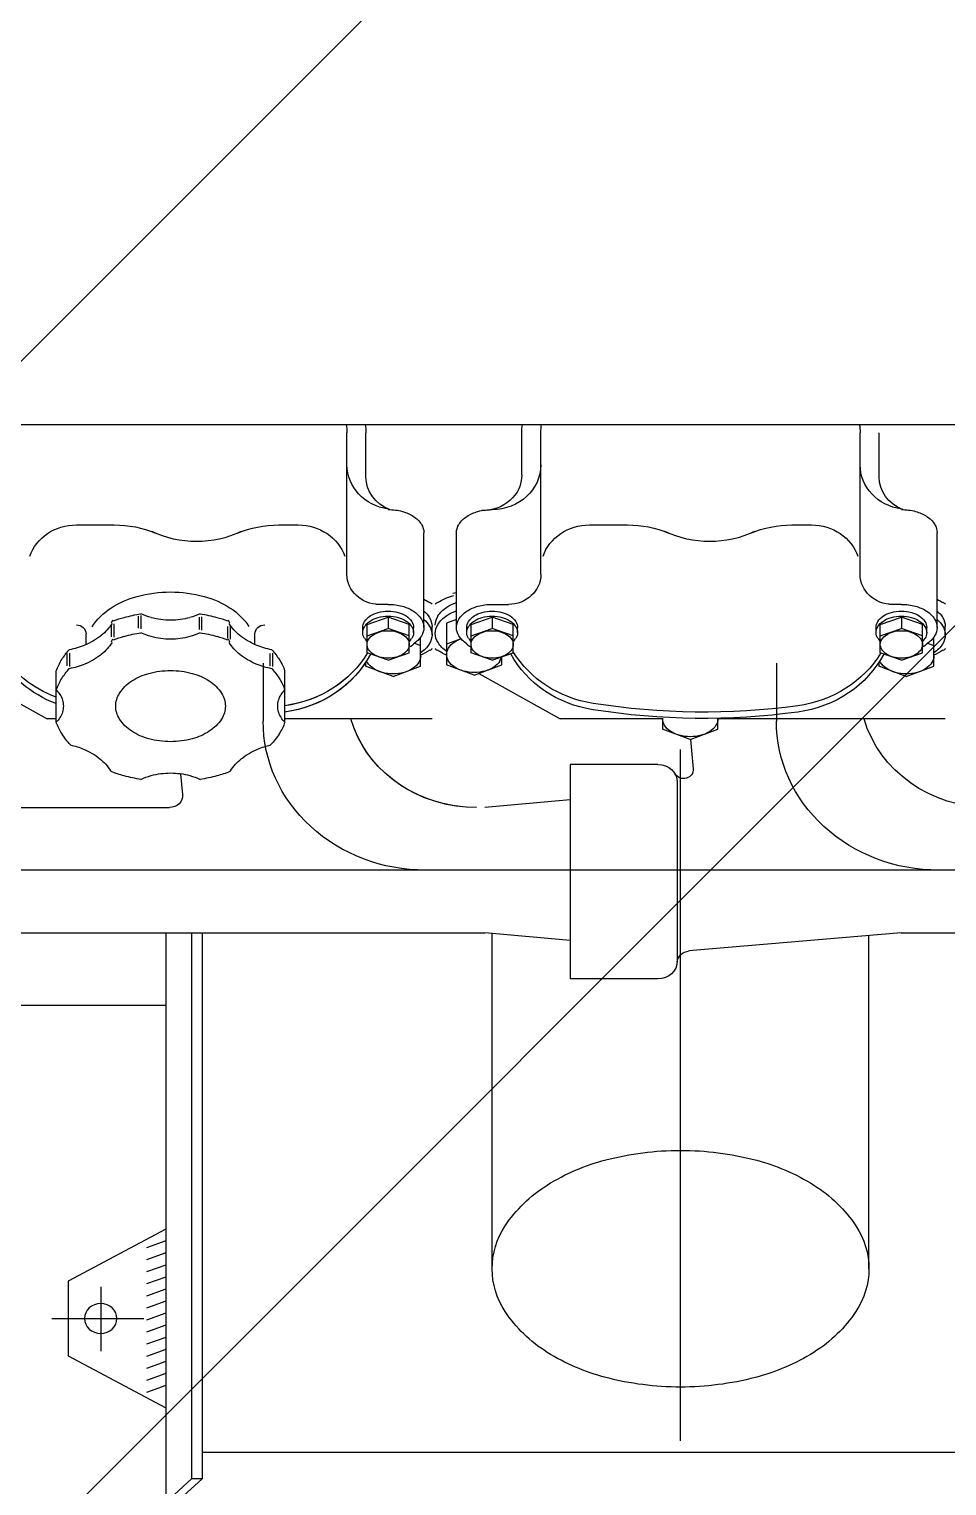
# Model space of a CAD drawing. Header units: millimetres. Extents: x -77 to 207, y -160 to 187.
# Drawn here: x -51.5757 to -51.3007, y 34.2953 to 34.7318 of the extents above; entities that cross this region are included whole.
import ezdxf
from ezdxf.xclip import XClip

# ---------------------------------------------------------------- set-up
doc = ezdxf.new("R2010")
doc.units = ezdxf.units.MM
doc.header["$LTSCALE"] = 0.1
doc.linetypes.add('X REF - ANELO INST bind$0$X REF - ANELO$0$CENTRO2', pattern=[28.575, 19.05, -3.175, 3.175, -3.175])
doc.layers.add('C01 Foil blanco', color=30, linetype='Continuous')
doc.layers.add('X REF - ANELO INST bind$0$X REF - ANELO$0$E-GENERAL', color=8, linetype='Continuous')

# ---------------------------------------------------------------- blocks, each defined once
blk = doc.blocks.new('X REF - ANELO INST bind$0$X REF - ANELO$0$AUDIT_I_120515110311-0')
at = {"color": 0}
for points in [[(1.7255, -0.38755, -0.067154), (1.72849, -0.38911, -0.106756), (1.73116, -0.39202, -0.133256), (1.732, -0.39511, -0.133256), (1.73116, -0.39819, -0.106756), (1.72849, -0.40111, -0.002483), (1.72838, -0.40118, -0.071352)], [(1.7255, -0.38755, -0.067154), (1.72849, -0.38911, -0.106756), (1.73116, -0.39202, -0.133256), (1.732, -0.39511, -0.133256), (1.73116, -0.39819, -0.106756), (1.72849, -0.40111, -0.002483), (1.72838, -0.40118, -0.071352)], [(1.59517, -0.40432, -0.033522), (1.59491, -0.40483, -0.106756), (1.59301, -0.4069, -0.082828), (1.59037, -0.40818, -0.071352), (1.587, -0.40866, -0.071352), (1.58363, -0.40818, -0.082828), (1.58099, -0.4069, -0.106756), (1.57909, -0.40483, -0.133256), (1.5785, -0.40265, -0.133256)], [(1.75317, -0.40432, -0.033522), (1.75291, -0.40483, -0.106756), (1.75101, -0.4069, -0.082828), (1.74837, -0.40818, -0.071352), (1.745, -0.40866, -0.071352), (1.74163, -0.40818, -0.082828), (1.73899, -0.4069, -0.106756), (1.73709, -0.40483, -0.133256), (1.7365, -0.40265, -0.133256)], [(1.75317, -0.40432, -0.033522), (1.75291, -0.40483, -0.106756), (1.75101, -0.4069, -0.082828), (1.74837, -0.40818, -0.071352), (1.745, -0.40866, -0.071352), (1.74163, -0.40818, -0.082828), (1.73899, -0.4069, -0.106756), (1.73709, -0.40483, -0.133256), (1.7365, -0.40265, -0.133256)], [(1.8465, -0.41859, -0.000156), (1.84649, -0.41859, -0.082828)], [(1.645, -0.42374, -0.010038), (1.645, -0.42357, -0.106756)], [(1.662, -0.42357, -0.010038), (1.662, -0.42374, -0.133256), (1.66141, -0.42593, -0.106756), (1.65951, -0.42799, -0.082828), (1.65687, -0.42927, -0.071352), (1.6535, -0.42975, -0.071352), (1.65013, -0.42927, -0.082828), (1.64749, -0.42799, -0.106756), (1.64559, -0.42593, -0.133256), (1.645, -0.42374, -0.133256)], [(1.662, -0.42357, -0.010038), (1.662, -0.42374, -0.133256), (1.66141, -0.42593, -0.106756), (1.65951, -0.42799, -0.082828), (1.65687, -0.42927, -0.071352), (1.6535, -0.42975, -0.071352), (1.65013, -0.42927, -0.082828), (1.64749, -0.42799, -0.106756), (1.64559, -0.42593, -0.133256), (1.645, -0.42374, -0.133256)], [(1.78268, -0.43253, -0.050299), (1.7867, -0.43391, -0.071352), (1.79174, -0.43716, -0.082828), (1.79504, -0.44116, -0.007482), (1.79521, -0.44146, -0.133256)], [(1.84432, -0.43253, 0.050299), (1.8403, -0.43391, 0.071352), (1.83526, -0.43716, 0.082828), (1.83196, -0.44116, 0.007482), (1.83179, -0.44146, 0.133256)]]:
    blk.add_lwpolyline(points, format="xyb", dxfattribs=at)
blk = doc.blocks.new('X REF - ANELO INST bind$0$X REF - ANELO$0$grupo electrogeno')
at = {"layer": 'X REF - ANELO INST bind$0$X REF - ANELO$0$E-GENERAL'}
for p, q in [((-163.64309, 150.71575), (-163.64309, 150.88651)), ((-163.64309, 150.8865), (-163.63531, 150.87936)), ((-163.63998, 150.88651), (-163.63219, 150.87937)), ((-163.63531, 150.71575), (-163.63531, 150.87937)), ((-163.63219, 150.87937), (-163.63531, 150.87937)), ((-163.63219, 150.71575), (-163.63219, 150.87937)), ((-163.16987, 150.87151), (-163.63219, 150.87151)), ((-163.63219, 150.71575), (-163.63219, 150.87151)), ((-163.48883, 150.86795), (-163.48883, 150.66081)), ((-163.67229, 150.8425), (-163.64309, 150.85812)), ((-163.64309, 150.85146), (-163.64883, 150.85352)), ((-163.64309, 150.84784), (-163.64883, 150.84991)), ((-163.64309, 150.84423), (-163.64883, 150.84629)), ((-163.67229, 150.82017), (-163.67229, 150.8425)), ((-163.66256, 150.82182), (-163.66256, 150.84114)), ((-163.64309, 150.84061), (-163.64883, 150.84268)), ((-163.64309, 150.837), (-163.64883, 150.83906)), ((-163.64309, 150.83338), (-163.64883, 150.83545)), ((-163.64309, 150.82977), (-163.64883, 150.83184)), ((-163.64309, 150.82616), (-163.64883, 150.82822)), ((-163.64309, 150.82254), (-163.64883, 150.82461)), ((-163.64309, 150.80455), (-163.67229, 150.82017)), ((-163.64309, 150.81893), (-163.64883, 150.82099)), ((-163.64309, 150.81531), (-163.64883, 150.81738)), ((-163.54528, 150.81642), (-163.54528, 150.71595)), ((-163.43237, 150.81642), (-163.43237, 150.71658)), ((-163.64309, 150.8117), (-163.64883, 150.81376)), ((-163.64309, 150.80809), (-163.64883, 150.81015)), ((-163.64309, 150.73759), (-163.86306, 150.73759)), ((-163.49564, 150.72959), (-163.52192, 150.72959)), ((-163.52192, 150.6653), (-163.52192, 150.72959)), ((-163.4898, 150.67066), (-163.4898, 150.72423)), ((-163.52192, 150.71809), (-163.54747, 150.71575)), ((-163.42274, 150.71575), (-163.48629, 150.72121)), ((-163.72545, 150.71575), (-163.54747, 150.71575)), ((-163.42274, 150.71575), (-163.18613, 150.71575)), ((-163.42274, 150.71575), (-163.18613, 150.71575)), ((-163.42274, 150.71575), (-163.39368, 150.71575)), ((-163.16082, 150.697), (-163.71414, 150.697)), ((-163.13455, 150.697), (-163.71414, 150.697)), ((-163.70375, 150.67825), (-163.64192, 150.67825)), ((-163.63864, 150.66809), (-163.63805, 150.67437)), ((-163.52192, 150.6759), (-163.54747, 150.67825)), ((-163.48584, 150.65782), (-163.485, 150.66664)), ((-163.49564, 150.6653), (-163.52192, 150.6653)), ((-163.48591, 150.65784), (-163.49418, 150.65474)), ((-163.48591, 150.65784), (-163.49418, 150.65474)), ((-163.48591, 150.65784), (-163.47763, 150.65474)), ((-163.67586, 150.6527), (-163.67586, 150.63729)), ((-163.6074, 150.6527), (-163.6074, 150.63729)), ((-163.49418, 150.65149), (-163.49418, 150.65474)), ((-163.49418, 150.65149), (-163.49418, 150.65474)), ((-163.47763, 150.65474), (-163.47763, 150.65149)), ((-163.70299, 150.63805), (-163.67862, 150.65164)), ((-163.67586, 150.65164), (-163.67862, 150.65164)), ((-163.67586, 150.65164), (-163.67862, 150.65164)), ((-163.61389, 150.63502), (-163.61389, 150.65236)), ((-163.61389, 150.63502), (-163.61389, 150.65236)), ((-163.61389, 150.63502), (-163.61389, 150.65236)), ((-163.56328, 150.65164), (-163.6074, 150.65164)), ((-163.56328, 150.65164), (-163.6074, 150.65164)), ((-163.54921, 150.63805), (-163.52484, 150.65164)), ((-163.54921, 150.63805), (-163.52484, 150.65164)), ((-163.49418, 150.65164), (-163.52484, 150.65164)), ((-163.49418, 150.65164), (-163.52484, 150.65164)), ((-163.4095, 150.65164), (-163.47763, 150.65164)), ((-163.46011, 150.63502), (-163.46011, 150.65236)), ((-163.61389, 150.63502), (-163.61389, 150.64789)), ((-163.67257, 150.63575), (-163.67257, 150.63212)), ((-163.67178, 150.63594), (-163.67178, 150.63194)), ((-163.61182, 150.63575), (-163.61182, 150.63212)), ((-163.61103, 150.63594), (-163.61103, 150.63194)), ((-163.57496, 150.63901), (-163.58324, 150.63591)), ((-163.57496, 150.63901), (-163.58324, 150.63591)), ((-163.58324, 150.6348), (-163.58324, 150.63591)), ((-163.58324, 150.6348), (-163.58324, 150.63591)), ((-163.57496, 150.63901), (-163.56669, 150.63591)), ((-163.57496, 150.63901), (-163.56669, 150.63591)), ((-163.56669, 150.63591), (-163.56669, 150.62716)), ((-163.56669, 150.63591), (-163.56669, 150.62716)), ((-163.55063, 150.63858), (-163.5589, 150.63548)), ((-163.55063, 150.63858), (-163.5589, 150.63548)), ((-163.5589, 150.62297), (-163.5589, 150.63548)), ((-163.5589, 150.62297), (-163.5589, 150.63548)), ((-163.55063, 150.63858), (-163.54236, 150.63548)), ((-163.55063, 150.63858), (-163.54236, 150.63548)), ((-163.54236, 150.63548), (-163.54236, 150.63307)), ((-163.54236, 150.63548), (-163.54236, 150.63307)), ((-163.42118, 150.63901), (-163.42945, 150.63591)), ((-163.42945, 150.6348), (-163.42945, 150.63591)), ((-163.42118, 150.63901), (-163.41291, 150.63591)), ((-163.41291, 150.63591), (-163.41291, 150.62716)), ((-163.57642, 150.63409), (-163.58275, 150.63188)), ((-163.57642, 150.63409), (-163.58275, 150.63188)), ((-163.58275, 150.63188), (-163.58275, 150.62335)), ((-163.58275, 150.63188), (-163.58275, 150.62335)), ((-163.57642, 150.63409), (-163.5701, 150.63188)), ((-163.57642, 150.63409), (-163.5701, 150.63188)), ((-163.5701, 150.63188), (-163.5701, 150.62335)), ((-163.5701, 150.63188), (-163.5701, 150.62335)), ((-163.54528, 150.63409), (-163.5516, 150.63188)), ((-163.54528, 150.63409), (-163.5516, 150.63188)), ((-163.5516, 150.63188), (-163.5516, 150.62335)), ((-163.5516, 150.63188), (-163.5516, 150.62335)), ((-163.54528, 150.63409), (-163.53895, 150.63188)), ((-163.54528, 150.63409), (-163.53895, 150.63188)), ((-163.53895, 150.63188), (-163.53895, 150.62335)), ((-163.53895, 150.63188), (-163.53895, 150.62335)), ((-163.42264, 150.63409), (-163.42897, 150.63188)), ((-163.42897, 150.63188), (-163.42897, 150.62335)), ((-163.42264, 150.63409), (-163.41631, 150.63188)), ((-163.41631, 150.63188), (-163.41631, 150.62335)), ((-163.66694, 150.6294), (-163.66694, 150.62618)), ((-163.65931, 150.62704), (-163.65931, 150.62341)), ((-163.65852, 150.62722), (-163.65852, 150.62323)), ((-163.62449, 150.62758), (-163.62449, 150.62395)), ((-163.6237, 150.62777), (-163.6237, 150.62378)), ((-163.61633, 150.6294), (-163.61633, 150.62618)), ((-163.58275, 150.62683), (-163.57642, 150.62462)), ((-163.58275, 150.62683), (-163.57642, 150.62462)), ((-163.5701, 150.62683), (-163.57642, 150.62462)), ((-163.5701, 150.62683), (-163.57642, 150.62462)), ((-163.56856, 150.62901), (-163.56669, 150.62971)), ((-163.56856, 150.62901), (-163.56669, 150.62971)), ((-163.56328, 150.6265), (-163.56328, 150.62397)), ((-163.56328, 150.6265), (-163.56328, 150.62397)), ((-163.5546, 150.62768), (-163.5589, 150.62929)), ((-163.5546, 150.62768), (-163.5589, 150.62929)), ((-163.5516, 150.62683), (-163.54528, 150.62462)), ((-163.5516, 150.62683), (-163.54528, 150.62462)), ((-163.53895, 150.62683), (-163.54528, 150.62462)), ((-163.53895, 150.62683), (-163.54528, 150.62462)), ((-163.42897, 150.62683), (-163.42264, 150.62462)), ((-163.41631, 150.62683), (-163.42264, 150.62462)), ((-163.41477, 150.62901), (-163.41291, 150.62971)), ((-163.4095, 150.6265), (-163.4095, 150.62397)), ((-163.6512, 150.6245), (-163.6512, 150.62087)), ((-163.65041, 150.62468), (-163.65041, 150.62069)), ((-163.633, 150.62486), (-163.633, 150.62123)), ((-163.63221, 150.62505), (-163.63221, 150.62105)), ((-163.58401, 150.62582), (-163.58401, 150.6243)), ((-163.58401, 150.62582), (-163.58401, 150.6243)), ((-163.58324, 150.6234), (-163.58324, 150.62368)), ((-163.58324, 150.6234), (-163.58324, 150.62368)), ((-163.58275, 150.62335), (-163.57642, 150.62115)), ((-163.58275, 150.62335), (-163.57642, 150.62115)), ((-163.57642, 150.62115), (-163.57642, 150.62462)), ((-163.57642, 150.62115), (-163.57642, 150.62462)), ((-163.5701, 150.62335), (-163.57642, 150.62115)), ((-163.5701, 150.62335), (-163.57642, 150.62115)), ((-163.56883, 150.62582), (-163.56883, 150.6243)), ((-163.56883, 150.62582), (-163.56883, 150.6243)), ((-163.56572, 150.6243), (-163.56572, 150.5959)), ((-163.56572, 150.6243), (-163.56572, 150.5959)), ((-163.55598, 150.62188), (-163.5589, 150.62297)), ((-163.55598, 150.62188), (-163.5589, 150.62297)), ((-163.55598, 150.6243), (-163.55598, 150.5959)), ((-163.55598, 150.6243), (-163.55598, 150.5959)), ((-163.55287, 150.62582), (-163.55287, 150.6243)), ((-163.55287, 150.62582), (-163.55287, 150.6243)), ((-163.5516, 150.62335), (-163.54528, 150.62115)), ((-163.5516, 150.62335), (-163.54528, 150.62115)), ((-163.54528, 150.62115), (-163.54528, 150.62462)), ((-163.54528, 150.62115), (-163.54528, 150.62462)), ((-163.53895, 150.62335), (-163.54528, 150.62115)), ((-163.53895, 150.62335), (-163.54528, 150.62115)), ((-163.53895, 150.62607), (-163.53895, 150.62355)), ((-163.53895, 150.62607), (-163.53895, 150.62355)), ((-163.53768, 150.62582), (-163.53768, 150.6243)), ((-163.53768, 150.62582), (-163.53768, 150.6243)), ((-163.43023, 150.62582), (-163.43023, 150.6243)), ((-163.42945, 150.6234), (-163.42945, 150.62368)), ((-163.42897, 150.62335), (-163.42264, 150.62115)), ((-163.42264, 150.62115), (-163.42264, 150.62462)), ((-163.41631, 150.62335), (-163.42264, 150.62115)), ((-163.41505, 150.62582), (-163.41505, 150.6243)), ((-163.41193, 150.6243), (-163.41193, 150.5959)), ((-163.57642, 150.61736), (-163.58015, 150.61736)), ((-163.57642, 150.61736), (-163.58015, 150.61736)), ((-163.57642, 150.61736), (-163.57905, 150.61736)), ((-163.57642, 150.61736), (-163.57905, 150.61736)), ((-163.57642, 150.61736), (-163.57753, 150.61736)), ((-163.57642, 150.61736), (-163.57753, 150.61736)), ((-163.54528, 150.61736), (-163.54412, 150.61736)), ((-163.54528, 150.61736), (-163.54041, 150.61736)), ((-163.54528, 150.61736), (-163.54041, 150.61736)), ((-163.54528, 150.61736), (-163.54412, 150.61736)), ((-163.42264, 150.61736), (-163.42637, 150.61736)), ((-163.42264, 150.61736), (-163.42527, 150.61736)), ((-163.42264, 150.61736), (-163.42375, 150.61736)), ((-163.58878, 150.60843), (-163.58878, 150.56593)), ((-163.58878, 150.60843), (-163.58878, 150.56593)), ((-163.53068, 150.60843), (-163.53068, 150.56591)), ((-163.53068, 150.60843), (-163.53068, 150.56591)), ((-163.435, 150.60843), (-163.435, 150.56593)), ((-163.66985, 150.59353), (-163.65848, 150.59354)), ((-163.60923, 150.59355), (-163.60338, 150.59355)), ((-163.60923, 150.59355), (-163.60338, 150.59355)), ((-163.51607, 150.59353), (-163.5047, 150.59354)), ((-163.51607, 150.59353), (-163.5047, 150.59354)), ((-163.45545, 150.59355), (-163.4496, 150.59355)), ((-163.58307, 150.57912), (-163.58307, 150.56593)), ((-163.58307, 150.57912), (-163.58307, 150.56593)), ((-163.53639, 150.57855), (-163.53639, 150.56591)), ((-163.53639, 150.57855), (-163.53639, 150.56591)), ((-163.42929, 150.57912), (-163.42929, 150.56593)), ((-163.74237, 150.56348), (-163.29952, 150.56348))]:
    blk.add_line(p, q, dxfattribs=at)
at = {"layer": 'X REF - ANELO INST bind$0$X REF - ANELO$0$E-GENERAL', "linetype": 'X REF - ANELO INST bind$0$X REF - ANELO$0$CENTRO2'}
blk.add_line((-163.67718, 150.83134), (-163.6496, 150.83134), dxfattribs=at)
at = {"layer": 'X REF - ANELO INST bind$0$X REF - ANELO$0$E-GENERAL'}
for centre, major_axis, ratio, start_param, end_param in [((-163.4949, 150.79614), (-0.05991, 0), 0.91735, -1.294453, -0.970433), ((-163.48883, 150.7765), (-0.08217, 0), 0.91735, 4.712389, 4.988733), ((-163.48883, 150.7765), (0.08217, 0), 0.91735, 1.294453, 1.570796), ((-163.48275, 150.79614), (-0.05991, 0), 0.91735, 4.112026, 4.436045), ((-163.50417, 150.80857), (-0.04349, 0), 0.91735, -0.970433, -0.544075), ((-163.47348, 150.80857), (0.04349, 0), 0.91735, 0.544075, 0.970433), ((-163.66256, 150.83134), (0.00487, 0), 0.91735, 3.141593, 9.424778), ((-163.51831, 150.81642), (0.02696, 0), 0.91735, 2.597517, 3.141593), ((-163.45934, 150.81642), (0.02696, 0), 0.91735, 0, 0.544075), ((-163.51831, 150.81642), (-0.02696, 0), 0.91735, 0, 0.544075), ((-163.45934, 150.81642), (-0.02696, 0), 0.91735, 2.597517, 3.141593), ((-163.50417, 150.82426), (0.04349, 0), 0.91735, 3.685668, 4.112026), ((-163.47348, 150.82426), (-0.04349, 0), 0.91735, 2.17116, 2.597517), ((-163.4949, 150.83669), (-0.05991, 0), 0.91735, 0.970433, 1.294453), ((-163.48275, 150.83669), (-0.05991, 0), 0.91735, 1.84714, 2.17116), ((-163.48883, 150.85634), (0.08217, 0), 0.91735, 4.436045, 4.712389), ((-163.48883, 150.85634), (-0.08217, 0), 0.91735, 1.570796, 1.84714), ((-163.49564, 150.72423), (-0.00584, 0), 0.91735, 3.141593, 4.712389), ((-163.48592, 150.72477), (-0.00389, 0), 0.91735, 0.060404, 1.47732), ((-163.56523, 150.65236), (0.04866, 0), 0.91735, 1.570796, 3.141593), ((-163.56523, 150.65236), (0.04866, 0), 0.91735, 1.570796, 3.141593), ((-163.56523, 150.65236), (0.04866, 0), 0.91735, 1.570796, 3.141593), ((-163.41145, 150.65236), (0.04866, 0), 0.91735, 1.570796, 3.141593), ((-163.64192, 150.67468), (0.00389, 0), 0.91735, -0.087266, 1.570796), ((-163.54997, 150.64253), (0.03893, 0), 0.91735, 1.675555, 2.883702), ((-163.54997, 150.64253), (-0.03893, 0), 0.91735, -1.570796, -0.349066), ((-163.39618, 150.64253), (-0.03893, 0), 0.91735, -1.570796, -0.257891), ((-163.49564, 150.67066), (0.00584, 0), 0.91735, 4.712389, 6.283185), ((-163.64518, 150.63636), (-0.03678, 0), 0.91735, -1.285872, -1.172709), ((-163.64163, 150.62526), (-0.04938, 0), 0.91735, -1.390106, -1.285872), ((-163.64311, 150.68214), (0.01532, 0), 0.91735, 4.208546, 4.427465), ((-163.64163, 150.68676), (-0.02058, 0), 0.91735, 1.285872, 1.570796), ((-163.64163, 150.68676), (0.02058, 0), 0.91735, -1.570796, -1.285872), ((-163.64016, 150.68214), (-0.01532, 0), 0.91735, 1.85572, 2.074639), ((-163.64163, 150.62526), (0.04938, 0), 0.91735, 1.285872, 1.390106), ((-163.63809, 150.63636), (0.03678, 0), 0.91735, 1.172709, 1.285872), ((-163.48791, 150.66688), (-0.00292, 0), 0.91735, 3.054326, 5.792948), ((-163.65059, 150.64339), (0.02739, 0), 0.91735, 2.44626, 2.61169), ((-163.64329, 150.64246), (-0.01724, 0), 0.91735, -1.285872, -0.955317), ((-163.64163, 150.63726), (0.02315, 0), 0.91735, 1.570796, 1.85572), ((-163.64163, 150.63726), (-0.02315, 0), 0.91735, 4.427465, 4.712389), ((-163.63997, 150.64246), (0.01724, 0), 0.91735, 0.955317, 1.285872), ((-163.63267, 150.64339), (0.02739, 0), 0.91735, 0.529903, 0.695332), ((-163.65887, 150.64784), (0.0178, 0), 0.91735, 2.61169, 2.839078), ((-163.68462, 150.64598), (0.01141, 0), 0.91735, 0.529903, 0.696645), ((-163.64583, 150.64575), (0.01284, 0), 0.91735, 2.186276, 2.61169), ((-163.63743, 150.64575), (-0.01284, 0), 0.91735, 3.671495, 4.096909), ((-163.6244, 150.64784), (0.0178, 0), 0.91735, 0.302515, 0.529903), ((-163.59865, 150.64598), (-0.01141, 0), 0.91735, -0.696645, -0.529903), ((-163.48201, 150.47295), (-0.19466, 0), 0.91735, 4.566417, 4.882911), ((-163.48201, 150.47295), (-0.19466, 0), 0.91735, 4.566417, 4.882911), ((-163.68117, 150.64784), (0.00742, 0), 0.91735, 0, 0.529903), ((-163.64971, 150.64784), (0.00835, 0), 0.91735, 2.61169, 3.141593), ((-163.63355, 150.64784), (-0.00835, 0), 0.91735, 3.141593, 3.671495), ((-163.6021, 150.64784), (0.00742, 0), 0.91735, 2.61169, 3.141593), ((-163.61243, 150.61871), (0.03407, 0), 0.91735, 0.447716, 1.424824), ((-163.61243, 150.61871), (-0.03407, 0), 0.91735, 3.589308, 4.56415), ((-163.50926, 150.61814), (-0.03407, 0), 0.91735, -1.400274, -0.464833), ((-163.50926, 150.61814), (-0.03407, 0), 0.91735, -1.400274, -0.464833), ((-163.48201, 150.47106), (0.19466, 0), 0.91735, 1.424824, 1.741318), ((-163.48201, 150.47106), (0.19466, 0), 0.91735, 1.424824, 1.741318), ((-163.45865, 150.61871), (0.03407, 0), 0.91735, 0.447716, 1.424824), ((-163.66305, 150.61814), (0.03407, 0), 0.91735, 1.956561, 2.676759), ((-163.66305, 150.61624), (-0.03407, 0), 0.91735, -1.185032, -0.512689), ((-163.68462, 150.64969), (-0.01141, 0), 0.91735, 2.444948, 2.61169), ((-163.68117, 150.64784), (-0.00742, 0), 0.91735, 2.61169, 3.141593), ((-163.64971, 150.64784), (0.00835, 0), 0.91735, 3.141593, 3.671495), ((-163.64583, 150.64992), (-0.01284, 0), 0.91735, 0.529903, 0.955317), ((-163.63743, 150.64992), (0.01284, 0), 0.91735, -0.955317, -0.529903), ((-163.63355, 150.64784), (0.00835, 0), 0.91735, -0.529903, 0), ((-163.6021, 150.64784), (-0.00742, 0), 0.91735, 0, 0.529903), ((-163.59865, 150.64969), (0.01141, 0), 0.91735, 3.671495, 3.838237), ((-163.61243, 150.61681), (0.03407, 0), 0.91735, 0.504725, 1.424824), ((-163.61243, 150.61681), (0.03407, 0), 0.91735, 0.504725, 1.422558), ((-163.50926, 150.61624), (0.03407, 0), 0.91735, 1.741318, 2.628904), ((-163.50926, 150.61624), (0.03407, 0), 0.91735, 1.741318, 2.628904), ((-163.45865, 150.61681), (0.03407, 0), 0.91735, 0.504725, 1.424824), ((-163.65887, 150.64784), (0.0178, 0), 0.91735, 3.444108, 3.671495), ((-163.65059, 150.65228), (0.02739, 0), 0.91735, 3.671495, 3.814597), ((-163.64329, 150.65322), (0.01724, 0), 0.91735, 4.096909, 4.427465), ((-163.63997, 150.65322), (-0.01724, 0), 0.91735, 1.85572, 2.186276), ((-163.63267, 150.65228), (-0.02739, 0), 0.91735, 2.468588, 2.61169), ((-163.6244, 150.64784), (-0.0178, 0), 0.91735, 2.61169, 2.839078), ((-163.65887, 150.64216), (-0.0178, 0), 0.91735, 0.302515, 0.529903), ((-163.67587, 150.61808), (-0.02058, 0), 0.91735, 4.282058, 4.523719), ((-163.67587, 150.61808), (-0.02058, 0), 0.91735, 3.997134, 4.282058), ((-163.64163, 150.65842), (-0.02315, 0), 0.91735, 1.285872, 1.570796), ((-163.64163, 150.65842), (0.02315, 0), 0.91735, 4.712389, 4.997313), ((-163.60739, 150.61808), (0.02058, 0), 0.91735, 2.001127, 2.286051), ((-163.60739, 150.61808), (-0.02058, 0), 0.91735, -1.382127, -1.140466), ((-163.6244, 150.64216), (0.0178, 0), 0.91735, -0.529903, -0.302515), ((-163.55275, 150.63134), (-0.00647, 0), 0.91735, -0.955317, -0.529903), ((-163.55275, 150.63134), (-0.00647, 0), 0.91735, -0.955317, -0.529903), ((-163.55147, 150.62968), (-0.00868, 0), 0.91735, -1.285872, -0.955317), ((-163.55147, 150.62968), (-0.00868, 0), 0.91735, -1.285872, -0.955317), ((-163.55063, 150.62706), (-0.01166, 0), 0.91735, 4.712389, 4.997313), ((-163.55063, 150.62706), (-0.01166, 0), 0.91735, 4.712389, 4.997313), ((-163.55063, 150.62706), (0.01166, 0), 0.91735, 1.285872, 1.570796), ((-163.55063, 150.62706), (0.01166, 0), 0.91735, 1.285872, 1.570796), ((-163.54979, 150.62968), (0.00868, 0), 0.91735, 0.955317, 1.285872), ((-163.54979, 150.62968), (0.00868, 0), 0.91735, 0.955317, 1.285872), ((-163.54851, 150.63134), (0.00647, 0), 0.91735, 0.529903, 0.955317), ((-163.54851, 150.63134), (0.00647, 0), 0.91735, 0.529903, 0.955317), ((-163.65059, 150.6466), (-0.02739, 0), 0.91735, 0.529903, 0.673004), ((-163.67587, 150.6124), (-0.02058, 0), 0.91735, 4.282058, 4.523719), ((-163.67243, 150.62172), (-0.01532, 0), 0.91735, 3.666579, 3.997134), ((-163.61084, 150.62172), (-0.01532, 0), 0.91735, -0.855542, -0.524986), ((-163.60739, 150.6124), (-0.02058, 0), 0.91735, -1.382127, -1.140466), ((-163.63267, 150.6466), (0.02739, 0), 0.91735, -0.673004, -0.529903), ((-163.57953, 150.62935), (0.00321, 0), 0.91735, 2.61169, 3.141593), ((-163.57953, 150.62935), (0.00321, 0), 0.91735, 2.61169, 3.141593), ((-163.57804, 150.62855), (-0.00495, 0), 0.91735, -0.955317, -0.529903), ((-163.57804, 150.62855), (-0.00495, 0), 0.91735, -0.955317, -0.529903), ((-163.57706, 150.62728), (0.00664, 0), 0.91735, 1.85572, 2.186276), ((-163.57706, 150.62728), (0.00664, 0), 0.91735, 1.85572, 2.186276), ((-163.57642, 150.62528), (0.00892, 0), 0.91735, 1.570796, 1.85572), ((-163.57642, 150.62528), (0.00892, 0), 0.91735, 1.570796, 1.85572), ((-163.57642, 150.62528), (-0.00892, 0), 0.91735, 4.427465, 4.712389), ((-163.57642, 150.62528), (-0.00892, 0), 0.91735, 4.427465, 4.712389), ((-163.57578, 150.62728), (-0.00664, 0), 0.91735, 4.096909, 4.427465), ((-163.57578, 150.62728), (-0.00664, 0), 0.91735, 4.096909, 4.427465), ((-163.5748, 150.62855), (0.00495, 0), 0.91735, 0.529903, 0.955317), ((-163.5748, 150.62855), (0.00495, 0), 0.91735, 0.529903, 0.955317), ((-163.57331, 150.62935), (-0.00321, 0), 0.91735, 3.141593, 3.671495), ((-163.57331, 150.62935), (-0.00321, 0), 0.91735, 3.141593, 3.671495), ((-163.57339, 150.61887), (0.01634, 0), 0.91735, 0.955317, 1.149191), ((-163.57339, 150.61887), (0.01634, 0), 0.91735, 0.955317, 1.149191), ((-163.57198, 150.62501), (0.00913, 0), 0.91735, 0.529903, 0.953394), ((-163.57198, 150.62501), (0.00913, 0), 0.91735, 0.529903, 0.953394), ((-163.57098, 150.62199), (-0.00823, 0.00823), 1, -1.512379, -1.442088), ((-163.57098, 150.62199), (-0.00823, 0.00823), 1, -1.512379, -1.442088), ((-163.55461, 150.62199), (0.00823, 0.00823), 1, 1.442088, 1.512379), ((-163.55461, 150.62199), (0.00823, 0.00823), 1, 1.442088, 1.512379), ((-163.5522, 150.61887), (-0.01634, 0), 0.91735, -1.148812, -0.955317), ((-163.5522, 150.61887), (-0.01634, 0), 0.91735, -1.148812, -0.955317), ((-163.5547, 150.63239), (0.0042, 0), 0.91735, 2.61169, 3.141593), ((-163.5547, 150.63239), (0.0042, 0), 0.91735, 2.61169, 3.141593), ((-163.5547, 150.63239), (-0.0042, 0), 0.91735, 0, 0.529903), ((-163.5547, 150.63239), (-0.0042, 0), 0.91735, 0, 0.529903), ((-163.54839, 150.62935), (0.00321, 0), 0.91735, 2.61169, 3.141593), ((-163.54839, 150.62935), (0.00321, 0), 0.91735, 2.61169, 3.141593), ((-163.54689, 150.62855), (-0.00495, 0), 0.91735, -0.955317, -0.529903), ((-163.54689, 150.62855), (-0.00495, 0), 0.91735, -0.955317, -0.529903), ((-163.54592, 150.62728), (0.00664, 0), 0.91735, 1.85572, 2.186276), ((-163.54592, 150.62728), (0.00664, 0), 0.91735, 1.85572, 2.186276), ((-163.54528, 150.62528), (-0.00892, 0), 0.91735, -1.570796, -1.285872), ((-163.54528, 150.62528), (-0.00892, 0), 0.91735, -1.570796, -1.285872), ((-163.54528, 150.62528), (-0.00892, 0), 0.91735, 4.427465, 4.712389), ((-163.54528, 150.62528), (-0.00892, 0), 0.91735, 4.427465, 4.712389), ((-163.54656, 150.63239), (0.00284, 0.00284), 1, 5.66703, 5.990883), ((-163.54656, 150.63239), (0.00284, 0.00284), 1, 5.66703, 5.990883), ((-163.54464, 150.62728), (-0.00664, 0), 0.91735, 4.096909, 4.427465), ((-163.54464, 150.62728), (-0.00664, 0), 0.91735, 4.096909, 4.427465), ((-163.54366, 150.62855), (0.00495, 0), 0.91735, 0.529903, 0.955317), ((-163.54366, 150.62855), (0.00495, 0), 0.91735, 0.529903, 0.955317), ((-163.54216, 150.62935), (-0.00321, 0), 0.91735, 3.141593, 3.671495), ((-163.54216, 150.62935), (-0.00321, 0), 0.91735, 3.141593, 3.671495), ((-163.42575, 150.62935), (0.00321, 0), 0.91735, 2.61169, 3.141593), ((-163.42426, 150.62855), (0.00495, 0), 0.91735, 2.186276, 2.61169), ((-163.42328, 150.62728), (0.00664, 0), 0.91735, 1.85572, 2.186276), ((-163.42264, 150.62528), (-0.00892, 0), 0.91735, -1.570796, -1.285872), ((-163.42264, 150.62528), (0.00892, 0), 0.91735, 1.285872, 1.570796), ((-163.422, 150.62728), (-0.00664, 0), 0.91735, 4.096909, 4.427465), ((-163.42102, 150.62855), (-0.00495, 0), 0.91735, 3.671495, 4.096909), ((-163.41953, 150.62935), (-0.00321, 0), 0.91735, 3.141593, 3.671495), ((-163.41961, 150.61887), (-0.01634, 0), 0.91735, 4.096909, 4.290783), ((-163.41819, 150.62501), (0.00913, 0), 0.91735, 0.529903, 0.953394), ((-163.4172, 150.62199), (-0.00823, 0.00823), 1, -1.512379, -1.442088), ((-163.66986, 150.62618), (0.00292, 0), 0.91735, 4.712389, 6.283185), ((-163.67587, 150.6124), (0.02058, 0), 0.91735, 0.855542, 1.140466), ((-163.67243, 150.61604), (0.01532, 0), 0.91735, 0.524986, 0.855542), ((-163.66905, 150.62351), (0.00772, 0.00772), 1, 5.901956, 5.986184), ((-163.64518, 150.65931), (-0.03678, 0), 0.91735, 1.19422, 1.285872), ((-163.64163, 150.67041), (0.04938, 0), 0.91735, 4.427465, 4.531699), ((-163.64311, 150.61354), (0.01532, 0), 0.91735, 1.85572, 2.074639), ((-163.64163, 150.60891), (0.02058, 0), 0.91735, 1.570796, 1.85572), ((-163.64163, 150.60891), (-0.02058, 0), 0.91735, 4.427465, 4.712389), ((-163.64016, 150.61354), (-0.01532, 0), 0.91735, 4.208546, 4.427465), ((-163.64163, 150.67041), (-0.04938, 0), 0.91735, 1.751486, 1.85572), ((-163.63809, 150.65931), (-0.03678, 0), 0.91735, 1.85572, 1.947372), ((-163.61422, 150.62351), (-0.00772, 0.00772), 1, 0.297001, 0.381229), ((-163.61084, 150.61604), (-0.01532, 0), 0.91735, -0.855542, -0.524986), ((-163.60739, 150.6124), (-0.02058, 0), 0.91735, -1.140466, -0.855542), ((-163.61341, 150.62618), (-0.00292, 0), 0.91735, 0, 1.570796), ((-163.58016, 150.62582), (0.00386, 0), 0.91735, 2.61169, 3.141593), ((-163.58016, 150.62582), (0.00386, 0), 0.91735, 2.61169, 3.141593), ((-163.57836, 150.62486), (0.00401, 0.00401), 1, 1.635211, 1.863099), ((-163.57836, 150.62486), (0.00401, 0.00401), 1, 1.635211, 1.863099), ((-163.57953, 150.62935), (0.00321, 0), 0.91735, 3.141593, 3.671495), ((-163.57953, 150.62935), (0.00321, 0), 0.91735, 3.141593, 3.671495), ((-163.57804, 150.63016), (-0.00495, 0), 0.91735, 0.529903, 0.955317), ((-163.57804, 150.63016), (-0.00495, 0), 0.91735, 0.529903, 0.955317), ((-163.57706, 150.63142), (-0.00664, 0), 0.91735, 0.955317, 1.285872), ((-163.57706, 150.63142), (-0.00664, 0), 0.91735, 0.955317, 1.285872), ((-163.57578, 150.63142), (0.00664, 0), 0.91735, -1.285872, -0.955317), ((-163.57578, 150.63142), (0.00664, 0), 0.91735, -1.285872, -0.955317), ((-163.5748, 150.63016), (-0.00495, 0), 0.91735, 2.186276, 2.61169), ((-163.5748, 150.63016), (-0.00495, 0), 0.91735, 2.186276, 2.61169), ((-163.57331, 150.62935), (0.00321, 0), 0.91735, -0.529903, 0), ((-163.57331, 150.62935), (0.00321, 0), 0.91735, -0.529903, 0), ((-163.57448, 150.62486), (-0.00401, 0.00401), 1, 4.420087, 4.647975), ((-163.57448, 150.62486), (-0.00401, 0.00401), 1, 4.420087, 4.647975), ((-163.57534, 150.6208), (-0.0076, 0.0076), 1, -1.442088, -1.30734), ((-163.57534, 150.6208), (-0.0076, 0.0076), 1, -1.442088, -1.30734), ((-163.57269, 150.62582), (0.00386, 0), 0.91735, 0, 0.529903), ((-163.57269, 150.62582), (0.00386, 0), 0.91735, 0, 0.529903), ((-163.57368, 150.62294), (-0.00837, 0), 0.91735, 3.671495, 4.096909), ((-163.57368, 150.62294), (-0.00837, 0), 0.91735, 3.671495, 4.096909), ((-163.57116, 150.6243), (-0.00544, 0), 0.91735, 3.141593, 3.671495), ((-163.57116, 150.6243), (-0.00544, 0), 0.91735, 3.141593, 3.671495), ((-163.56922, 150.6265), (-0.00593, 0), 0.91735, 3.141593, 3.671495), ((-163.56922, 150.6265), (-0.00593, 0), 0.91735, 3.141593, 3.671495), ((-163.56922, 150.6265), (0.00593, 0), 0.91735, -0.529903, 0), ((-163.56922, 150.6265), (0.00593, 0), 0.91735, -0.529903, 0), ((-163.55275, 150.63344), (0.00647, 0), 0.91735, 3.671495, 4.096909), ((-163.55275, 150.63344), (0.00647, 0), 0.91735, 3.671495, 4.096909), ((-163.55147, 150.6351), (0.00868, 0), 0.91735, 4.096909, 4.341913), ((-163.55147, 150.6351), (0.00868, 0), 0.91735, 4.096909, 4.341913), ((-163.55054, 150.6243), (0.00544, 0), 0.91735, 2.61169, 3.141593), ((-163.55054, 150.6243), (0.00544, 0), 0.91735, 2.61169, 3.141593), ((-163.54801, 150.62294), (0.00837, 0), 0.91735, 2.186276, 2.61169), ((-163.54801, 150.62294), (0.00837, 0), 0.91735, 2.186276, 2.61169), ((-163.54636, 150.6208), (-0.0076, 0.0076), 1, -0.263456, -0.128708), ((-163.54636, 150.6208), (-0.0076, 0.0076), 1, -0.263456, -0.128708), ((-163.54901, 150.62582), (0.00386, 0), 0.91735, 2.61169, 3.141593), ((-163.54901, 150.62582), (0.00386, 0), 0.91735, 2.61169, 3.141593), ((-163.54722, 150.62486), (-0.00401, 0.00401), 1, 0.064414, 0.292302), ((-163.54722, 150.62486), (-0.00401, 0.00401), 1, 0.064414, 0.292302), ((-163.54839, 150.62935), (0.00321, 0), 0.91735, 3.141593, 3.671495), ((-163.54839, 150.62935), (0.00321, 0), 0.91735, 3.141593, 3.671495), ((-163.54689, 150.63016), (-0.00495, 0), 0.91735, 0.529903, 0.955317), ((-163.54689, 150.63016), (-0.00495, 0), 0.91735, 0.529903, 0.955317), ((-163.54592, 150.63142), (-0.00664, 0), 0.91735, 0.955317, 1.285872), ((-163.54592, 150.63142), (-0.00664, 0), 0.91735, 0.955317, 1.285872), ((-163.54464, 150.63142), (0.00664, 0), 0.91735, -1.285872, -0.955317), ((-163.54464, 150.63142), (0.00664, 0), 0.91735, -1.285872, -0.955317), ((-163.54366, 150.63016), (-0.00495, 0), 0.91735, 2.186276, 2.61169), ((-163.54366, 150.63016), (-0.00495, 0), 0.91735, 2.186276, 2.61169), ((-163.54216, 150.62935), (-0.00321, 0), 0.91735, 2.61169, 3.141593), ((-163.54216, 150.62935), (-0.00321, 0), 0.91735, 2.61169, 3.141593), ((-163.54334, 150.62486), (-0.00401, 0.00401), 1, 4.420087, 4.647975), ((-163.54334, 150.62486), (-0.00401, 0.00401), 1, 4.420087, 4.647975), ((-163.54154, 150.62582), (0.00386, 0), 0.91735, 0, 0.529903), ((-163.54154, 150.62582), (0.00386, 0), 0.91735, 0, 0.529903), ((-163.42638, 150.62582), (-0.00386, 0), 0.91735, -0.529903, 0), ((-163.42458, 150.62486), (-0.00401, 0.00401), 1, 0.064414, 0.292302), ((-163.42575, 150.62935), (0.00321, 0), 0.91735, 3.141593, 3.671495), ((-163.42426, 150.63016), (0.00495, 0), 0.91735, 3.671495, 4.096909), ((-163.42328, 150.63142), (0.00664, 0), 0.91735, 4.096909, 4.427465), ((-163.422, 150.63142), (-0.00664, 0), 0.91735, 1.85572, 2.186276), ((-163.42102, 150.63016), (-0.00495, 0), 0.91735, 2.186276, 2.61169), ((-163.41953, 150.62935), (-0.00321, 0), 0.91735, 2.61169, 3.141593), ((-163.4207, 150.62486), (0.00401, 0.00401), 1, 5.990883, 6.218771), ((-163.42156, 150.6208), (-0.0076, 0.0076), 1, -1.442088, -1.30734), ((-163.41891, 150.62582), (0.00386, 0), 0.91735, 0, 0.529903), ((-163.4199, 150.62294), (-0.00837, 0), 0.91735, 3.671495, 4.096909), ((-163.41737, 150.6243), (-0.00544, 0), 0.91735, 3.141593, 3.671495), ((-163.41544, 150.6265), (0.00593, 0), 0.91735, 0, 0.529903), ((-163.41544, 150.6265), (-0.00593, 0), 0.91735, 2.61169, 3.141593), ((-163.6481, 150.63326), (-0.01978, 0), 0.91735, 0.529903, 0.955317), ((-163.66905, 150.61783), (0.00772, 0.00772), 1, 5.901956, 5.986184), ((-163.64518, 150.65363), (-0.03678, 0), 0.91735, 1.19422, 1.285872), ((-163.64163, 150.60323), (-0.02058, 0), 0.91735, 4.712389, 4.997313), ((-163.64163, 150.60323), (0.02058, 0), 0.91735, 1.285872, 1.570796), ((-163.63809, 150.65363), (0.03678, 0), 0.91735, -1.285872, -1.19422), ((-163.61422, 150.61783), (-0.00772, 0.00772), 1, 0.297001, 0.381229), ((-163.63516, 150.63326), (-0.01978, 0), 0.91735, 2.186276, 2.604704), ((-163.58016, 150.62582), (-0.00386, 0), 0.91735, 0, 0.529903), ((-163.58016, 150.62582), (-0.00386, 0), 0.91735, 0, 0.529903), ((-163.58016, 150.6243), (-0.00386, 0), 0.91735, 0, 0.529903), ((-163.58016, 150.6243), (-0.00386, 0), 0.91735, 0, 0.529903), ((-163.57836, 150.62679), (-0.00594, 0), 0.91735, 0.529903, 0.955317), ((-163.57836, 150.62679), (-0.00594, 0), 0.91735, 0.529903, 0.955317), ((-163.57836, 150.62527), (-0.00594, 0), 0.91735, 0.529903, 0.955317), ((-163.57836, 150.62527), (-0.00594, 0), 0.91735, 0.529903, 0.955317), ((-163.57719, 150.62831), (-0.00797, 0), 0.91735, 0.955317, 1.285872), ((-163.57719, 150.62831), (-0.00797, 0), 0.91735, 0.955317, 1.285872), ((-163.57642, 150.63343), (0.00892, 0), 0.91735, 4.427465, 4.712389), ((-163.57642, 150.63343), (0.00892, 0), 0.91735, 4.427465, 4.712389), ((-163.57642, 150.63343), (-0.00892, 0), 0.91735, 1.570796, 1.85572), ((-163.57642, 150.63343), (-0.00892, 0), 0.91735, 1.570796, 1.85572), ((-163.57565, 150.62831), (0.00797, 0), 0.91735, -1.285872, -0.955317), ((-163.57565, 150.62831), (0.00797, 0), 0.91735, -1.285872, -0.955317), ((-163.57448, 150.62679), (0.00594, 0), 0.91735, -0.955317, -0.529903), ((-163.57448, 150.62679), (0.00594, 0), 0.91735, -0.955317, -0.529903), ((-163.57448, 150.62527), (0.00594, 0), 0.91735, -0.955317, -0.529903), ((-163.57448, 150.62527), (0.00594, 0), 0.91735, -0.955317, -0.529903), ((-163.57269, 150.62582), (0.00386, 0), 0.91735, -0.529903, 0), ((-163.57269, 150.62582), (0.00386, 0), 0.91735, -0.529903, 0), ((-163.57269, 150.6243), (-0.00386, 0), 0.91735, 2.61169, 3.141593), ((-163.57269, 150.6243), (-0.00386, 0), 0.91735, 2.61169, 3.141593), ((-163.57116, 150.6243), (-0.00544, 0), 0.91735, 2.61169, 3.141593), ((-163.57116, 150.6243), (-0.00544, 0), 0.91735, 2.61169, 3.141593), ((-163.57198, 150.62798), (0.00913, 0), 0.91735, -0.815492, -0.529903), ((-163.57198, 150.62798), (0.00913, 0), 0.91735, -0.815492, -0.529903), ((-163.56922, 150.62397), (0.00593, 0), 0.91735, -0.529903, 0), ((-163.56922, 150.62397), (0.00593, 0), 0.91735, -0.529903, 0), ((-163.55637, 150.62355), (0.00593, 0), 0.91735, 3.141593, 3.671495), ((-163.55637, 150.62355), (0.00593, 0), 0.91735, 3.141593, 3.671495), ((-163.55637, 150.62355), (0.00593, 0), 0.91735, 3.141593, 3.671495), ((-163.55637, 150.62355), (0.00593, 0), 0.91735, 3.141593, 3.671495), ((-163.55637, 150.62355), (0.00593, 0), 0.91735, 3.141593, 3.671495), ((-163.55637, 150.62355), (0.00593, 0), 0.91735, 3.141593, 3.671495), ((-163.55054, 150.6243), (-0.00544, 0), 0.91735, 0, 0.529903), ((-163.55054, 150.6243), (-0.00544, 0), 0.91735, 0, 0.529903), ((-163.54901, 150.62582), (-0.00386, 0), 0.91735, 0, 0.529903), ((-163.54901, 150.62582), (-0.00386, 0), 0.91735, 0, 0.529903), ((-163.54901, 150.6243), (-0.00386, 0), 0.91735, 0, 0.529903), ((-163.54901, 150.6243), (-0.00386, 0), 0.91735, 0, 0.529903), ((-163.54722, 150.62679), (-0.00594, 0), 0.91735, 0.529903, 0.955317), ((-163.54722, 150.62679), (-0.00594, 0), 0.91735, 0.529903, 0.955317), ((-163.54722, 150.62527), (-0.00594, 0), 0.91735, 0.529903, 0.955317), ((-163.54722, 150.62527), (-0.00594, 0), 0.91735, 0.529903, 0.955317), ((-163.54604, 150.62831), (-0.00797, 0), 0.91735, 0.955317, 1.285872), ((-163.54604, 150.62831), (-0.00797, 0), 0.91735, 0.955317, 1.285872), ((-163.54528, 150.63343), (-0.00892, 0), 0.91735, 1.285872, 1.570796), ((-163.54528, 150.63343), (-0.00892, 0), 0.91735, 1.285872, 1.570796), ((-163.54528, 150.63343), (-0.00892, 0), 0.91735, 1.570796, 1.85572), ((-163.54528, 150.63343), (-0.00892, 0), 0.91735, 1.570796, 1.85572), ((-163.54451, 150.62831), (0.00797, 0), 0.91735, -1.285872, -0.955317), ((-163.54451, 150.62831), (0.00797, 0), 0.91735, -1.285872, -0.955317), ((-163.54334, 150.62679), (-0.00594, 0), 0.91735, 2.186276, 2.61169), ((-163.54334, 150.62679), (-0.00594, 0), 0.91735, 2.186276, 2.61169), ((-163.54334, 150.62527), (-0.00594, 0), 0.91735, 2.186276, 2.61169), ((-163.54334, 150.62527), (-0.00594, 0), 0.91735, 2.186276, 2.61169), ((-163.54154, 150.62582), (-0.00386, 0), 0.91735, 2.61169, 3.141593), ((-163.54154, 150.62582), (-0.00386, 0), 0.91735, 2.61169, 3.141593), ((-163.54154, 150.6243), (-0.00386, 0), 0.91735, 2.61169, 3.141593), ((-163.54154, 150.6243), (-0.00386, 0), 0.91735, 2.61169, 3.141593), ((-163.42638, 150.62582), (-0.00386, 0), 0.91735, 0, 0.529903), ((-163.42638, 150.6243), (-0.00386, 0), 0.91735, 0, 0.529903), ((-163.42458, 150.62679), (0.00594, 0), 0.91735, 3.671495, 4.096909), ((-163.42458, 150.62527), (0.00594, 0), 0.91735, 3.671495, 4.096909), ((-163.42341, 150.62831), (-0.00797, 0), 0.91735, 0.955317, 1.285872), ((-163.42264, 150.63343), (-0.00892, 0), 0.91735, 1.285872, 1.570796), ((-163.42264, 150.63343), (0.00892, 0), 0.91735, 4.712389, 4.997313), ((-163.42187, 150.62831), (0.00797, 0), 0.91735, -1.285872, -0.955317), ((-163.4207, 150.62679), (-0.00594, 0), 0.91735, 2.186276, 2.61169), ((-163.4207, 150.62527), (-0.00594, 0), 0.91735, 2.186276, 2.61169), ((-163.41891, 150.62582), (-0.00386, 0), 0.91735, 2.61169, 3.141593), ((-163.41891, 150.6243), (-0.00386, 0), 0.91735, 2.61169, 3.141593), ((-163.41737, 150.6243), (-0.00544, 0), 0.91735, 2.61169, 3.141593), ((-163.41819, 150.62798), (-0.00913, 0), 0.91735, 2.326101, 2.61169), ((-163.41544, 150.62397), (-0.00593, 0), 0.91735, 2.61169, 3.141593), ((-163.64419, 150.63834), (-0.02656, 0), 0.91735, 0.955317, 1.285872), ((-163.64163, 150.66473), (0.04938, 0), 0.91735, 4.427465, 4.531699), ((-163.64311, 150.60785), (0.01532, 0), 0.91735, 1.85572, 2.074639), ((-163.64016, 150.60785), (-0.01532, 0), 0.91735, 4.208546, 4.427465), ((-163.64163, 150.66473), (-0.04938, 0), 0.91735, 1.751486, 1.85572), ((-163.63907, 150.63834), (0.02656, 0), 0.91735, -1.285872, -0.955317), ((-163.57719, 150.62679), (-0.00797, 0), 0.91735, 0.955317, 1.285872), ((-163.57719, 150.62679), (-0.00797, 0), 0.91735, 0.955317, 1.285872), ((-163.57642, 150.63071), (-0.0107, 0), 0.91735, 1.285872, 1.570796), ((-163.57642, 150.63071), (-0.0107, 0), 0.91735, 1.285872, 1.570796), ((-163.57642, 150.62919), (-0.0107, 0), 0.91735, 1.285872, 1.570796), ((-163.57642, 150.62919), (-0.0107, 0), 0.91735, 1.285872, 1.570796), ((-163.57642, 150.63071), (0.0107, 0), 0.91735, 4.712389, 4.997313), ((-163.57642, 150.63071), (0.0107, 0), 0.91735, 4.712389, 4.997313), ((-163.57642, 150.62919), (0.0107, 0), 0.91735, 4.712389, 4.997313), ((-163.57642, 150.62919), (0.0107, 0), 0.91735, 4.712389, 4.997313), ((-163.57642, 150.6312), (-0.01509, 0), 0.91735, 1.570796, 1.85572), ((-163.57642, 150.6312), (-0.01509, 0), 0.91735, 1.570796, 1.85572), ((-163.57565, 150.62679), (0.00797, 0), 0.91735, -1.285872, -0.955317), ((-163.57565, 150.62679), (0.00797, 0), 0.91735, -1.285872, -0.955317), ((-163.57534, 150.62781), (0.01124, 0), 0.91735, -1.285872, -0.955317), ((-163.57534, 150.62781), (0.01124, 0), 0.91735, -1.285872, -0.955317), ((-163.57368, 150.62566), (-0.00837, 0), 0.91735, 2.186276, 2.61169), ((-163.57368, 150.62566), (-0.00837, 0), 0.91735, 2.186276, 2.61169), ((-163.57198, 150.62545), (0.00913, 0), 0.91735, -0.815492, -0.529903), ((-163.57198, 150.62545), (0.00913, 0), 0.91735, -0.815492, -0.529903), ((-163.55362, 150.62503), (0.00913, 0), 0.91735, 3.671495, 4.096909), ((-163.55362, 150.62503), (0.00913, 0), 0.91735, 3.671495, 4.096909), ((-163.55362, 150.62503), (0.00913, 0), 0.91735, 3.671495, 4.096909), ((-163.55362, 150.62503), (0.00913, 0), 0.91735, 3.671495, 4.096909), ((-163.55362, 150.62503), (0.00913, 0), 0.91735, 3.671495, 4.096909), ((-163.55362, 150.62503), (0.00913, 0), 0.91735, 3.671495, 4.096909), ((-163.55181, 150.62737), (0.01226, 0), 0.91735, 4.096909, 4.365124), ((-163.55181, 150.62737), (0.01226, 0), 0.91735, 4.096909, 4.365124), ((-163.55181, 150.62737), (0.01226, 0), 0.91735, 4.096909, 4.365124), ((-163.55181, 150.62737), (0.01226, 0), 0.91735, 4.096909, 4.365124), ((-163.55181, 150.62737), (0.01226, 0), 0.91735, 4.096909, 4.365124), ((-163.55181, 150.62737), (0.01226, 0), 0.91735, 4.096909, 4.365124), ((-163.54801, 150.62566), (0.00837, 0), 0.91735, 3.671495, 4.096909), ((-163.54801, 150.62566), (0.00837, 0), 0.91735, 3.671495, 4.096909), ((-163.54636, 150.62781), (-0.01124, 0), 0.91735, 0.955317, 1.285872), ((-163.54636, 150.62781), (-0.01124, 0), 0.91735, 0.955317, 1.285872), ((-163.54604, 150.62679), (-0.00797, 0), 0.91735, 0.955317, 1.285872), ((-163.54604, 150.62679), (-0.00797, 0), 0.91735, 0.955317, 1.285872), ((-163.54528, 150.6312), (0.01509, 0), 0.91735, 4.427465, 4.712389), ((-163.54528, 150.6312), (0.01509, 0), 0.91735, 4.427465, 4.712389), ((-163.54528, 150.63071), (-0.0107, 0), 0.91735, 1.285872, 1.570796), ((-163.54528, 150.63071), (-0.0107, 0), 0.91735, 1.285872, 1.570796), ((-163.54528, 150.62919), (-0.0107, 0), 0.91735, 1.285872, 1.570796), ((-163.54528, 150.62919), (-0.0107, 0), 0.91735, 1.285872, 1.570796), ((-163.54528, 150.63071), (0.0107, 0), 0.91735, 4.712389, 4.997313), ((-163.54528, 150.63071), (0.0107, 0), 0.91735, 4.712389, 4.997313), ((-163.54528, 150.62919), (0.0107, 0), 0.91735, 4.712389, 4.997313), ((-163.54528, 150.62919), (0.0107, 0), 0.91735, 4.712389, 4.997313), ((-163.54451, 150.62679), (0.00797, 0), 0.91735, -1.285872, -0.955317), ((-163.54451, 150.62679), (0.00797, 0), 0.91735, -1.285872, -0.955317), ((-163.42341, 150.62679), (-0.00797, 0), 0.91735, 0.955317, 1.285872), ((-163.42264, 150.63071), (-0.0107, 0), 0.91735, 1.285872, 1.570796), ((-163.42264, 150.62919), (-0.0107, 0), 0.91735, 1.285872, 1.570796), ((-163.42264, 150.63071), (0.0107, 0), 0.91735, 4.712389, 4.997313), ((-163.42264, 150.62919), (0.0107, 0), 0.91735, 4.712389, 4.997313), ((-163.42264, 150.6312), (-0.01509, 0), 0.91735, 1.570796, 1.85572), ((-163.42187, 150.62679), (0.00797, 0), 0.91735, -1.285872, -0.955317), ((-163.42156, 150.62781), (-0.01124, 0), 0.91735, 1.85572, 2.186276), ((-163.4199, 150.62566), (-0.00837, 0), 0.91735, 2.186276, 2.61169), ((-163.41819, 150.62545), (0.00913, 0), 0.91735, -0.815492, -0.529903), ((-163.64163, 150.64636), (-0.03567, 0), 0.91735, 1.285872, 1.570796), ((-163.64163, 150.64636), (0.03567, 0), 0.91735, 4.712389, 4.997313), ((-163.57905, 150.60843), (-0.00973, 0), 0.91735, -1.570796, 0), ((-163.57905, 150.60843), (-0.00973, 0), 0.91735, -1.570796, 0), ((-163.57339, 150.62907), (-0.01634, 0), 0.91735, 2.059348, 2.186276), ((-163.57339, 150.62907), (-0.01634, 0), 0.91735, 2.059348, 2.186276), ((-163.57098, 150.62595), (-0.00823, 0.00823), 1, 3.012884, 3.083175), ((-163.57098, 150.62595), (-0.00823, 0.00823), 1, 3.012884, 3.083175), ((-163.55461, 150.62595), (-0.00823, 0.00823), 1, 1.629214, 1.699505), ((-163.55461, 150.62595), (-0.00823, 0.00823), 1, 1.629214, 1.699505), ((-163.5522, 150.62907), (0.01634, 0), 0.91735, 4.096909, 4.427465), ((-163.5522, 150.62907), (0.01634, 0), 0.91735, 4.096909, 4.427465), ((-163.55063, 150.634), (-0.01484, 0.01484), 1, 2.047143, 2.088612), ((-163.55063, 150.634), (-0.01484, 0.01484), 1, 2.047143, 2.088612), ((-163.54041, 150.60843), (0.00973, 0), 0.91735, 0, 1.570796), ((-163.54041, 150.60843), (0.00973, 0), 0.91735, 0, 1.570796), ((-163.42527, 150.60843), (-0.00973, 0), 0.91735, -1.570796, 0), ((-163.41961, 150.62907), (-0.01634, 0), 0.91735, 2.059348, 2.186276), ((-163.4172, 150.62595), (-0.00823, 0.00823), 1, 3.012884, 3.083175), ((-163.66986, 150.60693), (0.0146, 0), 0.91735, 3.44311, 4.712701), ((-163.60338, 150.60695), (0.0146, 0), 0.91735, -1.570484, -0.302411), ((-163.60338, 150.60695), (0.0146, 0), 0.91735, -1.570484, -0.302411), ((-163.51608, 150.60693), (-0.0146, 0), 0.91735, 0.301518, 1.571108), ((-163.51608, 150.60693), (-0.0146, 0), 0.91735, 0.301518, 1.571108), ((-163.4496, 150.60695), (0.0146, 0), 0.91735, -1.570484, -0.302411), ((-163.65849, 150.62032), (0.0292, 0), 0.91735, -1.570484, -1.13524), ((-163.63385, 150.57175), (0.0292, 0), 0.91735, 1.093551, 2.048665), ((-163.60924, 150.62034), (0.0292, 0), 0.91735, 4.277457, 4.712701), ((-163.60924, 150.62034), (0.0292, 0), 0.91735, 4.277457, 4.712701), ((-163.57116, 150.5959), (0.00544, 0), 0.91735, -0.529903, 0), ((-163.57116, 150.5959), (0.00544, 0), 0.91735, -0.529903, 0), ((-163.55054, 150.5959), (-0.00544, 0), 0.91735, 0, 0.529903), ((-163.55054, 150.5959), (-0.00544, 0), 0.91735, 0, 0.529903), ((-163.5047, 150.62032), (0.0292, 0), 0.91735, -1.570484, -1.13524), ((-163.5047, 150.62032), (0.0292, 0), 0.91735, -1.570484, -1.13524), ((-163.48007, 150.57175), (0.0292, 0), 0.91735, 1.093551, 2.048665), ((-163.48007, 150.57175), (0.0292, 0), 0.91735, 1.093551, 2.048665), ((-163.45546, 150.62034), (0.0292, 0), 0.91735, 4.277457, 4.712701), ((-163.41737, 150.5959), (-0.00544, 0), 0.91735, 2.61169, 3.141593), ((-163.57368, 150.59725), (0.00837, 0), 0.91735, -0.955317, -0.529903), ((-163.57368, 150.59725), (0.00837, 0), 0.91735, -0.955317, -0.529903), ((-163.54801, 150.59725), (-0.00837, 0), 0.91735, 0.529903, 0.955317), ((-163.54801, 150.59725), (-0.00837, 0), 0.91735, 0.529903, 0.955317), ((-163.4199, 150.59725), (0.00837, 0), 0.91735, -0.955317, -0.529903), ((-163.57418, 150.57556), (-0.0146, 0), 0.91735, -1.416856, 0), ((-163.57418, 150.57556), (-0.0146, 0), 0.91735, -1.416856, 0), ((-163.57139, 150.57912), (-0.01168, 0), 0.91735, -1.162116, 0), ((-163.57139, 150.57912), (-0.01168, 0), 0.91735, -1.162116, 0), ((-163.57642, 150.60279), (0.01509, 0), 0.91735, 4.712389, 4.997313), ((-163.57642, 150.60279), (0.01509, 0), 0.91735, 4.712389, 4.997313), ((-163.57534, 150.5994), (-0.01124, 0), 0.91735, 1.85572, 2.186276), ((-163.57534, 150.5994), (-0.01124, 0), 0.91735, 1.85572, 2.186276), ((-163.54636, 150.5994), (0.01124, 0), 0.91735, 4.096909, 4.427465), ((-163.54636, 150.5994), (0.01124, 0), 0.91735, 4.096909, 4.427465), ((-163.54528, 150.60279), (-0.01509, 0), 0.91735, 1.285872, 1.570796), ((-163.54528, 150.60279), (-0.01509, 0), 0.91735, 1.285872, 1.570796), ((-163.54807, 150.57855), (-0.01168, 0), 0.91735, 3.141593, 4.743298), ((-163.54807, 150.57855), (-0.01168, 0), 0.91735, 3.141593, 4.743298), ((-163.54528, 150.57556), (0.0146, 0), 0.91735, 0, 1.570796), ((-163.54528, 150.57556), (0.0146, 0), 0.91735, 0, 1.570796), ((-163.4204, 150.57556), (-0.0146, 0), 0.91735, -1.416856, 0), ((-163.41761, 150.57912), (0.01168, 0), 0.91735, 1.979477, 3.141593), ((-163.42264, 150.60279), (0.01509, 0), 0.91735, 4.712389, 4.997313), ((-163.42156, 150.5994), (-0.01124, 0), 0.91735, 1.85572, 2.186276), ((-163.60338, 150.56593), (-0.0146, 0), 0.91735, 2.957273, 3.141593), ((-163.60338, 150.56593), (-0.0146, 0), 0.91735, 2.957273, 3.141593), ((-163.60338, 150.56593), (0.02031, 0), 0.91735, -0.132112, 0), ((-163.60338, 150.56593), (0.02031, 0), 0.91735, -0.132112, 0), ((-163.51608, 150.56591), (-0.02031, 0), 0.91735, 0, 0.131082), ((-163.51608, 150.56591), (-0.02031, 0), 0.91735, 0, 0.131082), ((-163.51608, 150.56591), (0.0146, 0), 0.91735, 3.141593, 3.324467), ((-163.51608, 150.56591), (0.0146, 0), 0.91735, 3.141593, 3.324467), ((-163.4496, 150.56593), (0.0146, 0), 0.91735, -0.18432, 0)]:
    blk.add_ellipse(centre, major_axis=major_axis, ratio=ratio, start_param=start_param, end_param=end_param, dxfattribs=at)
at = {"layer": 'X REF - ANELO INST bind$0$X REF - ANELO$0$E-GENERAL', "xscale": 0.9732999999998808, "yscale": 0.8928571428571102, "rotation": 180}
blk.add_blockref('X REF - ANELO INST bind$0$X REF - ANELO$0$AUDIT_I_120515110311-0', (-161.87655, 150.2733), dxfattribs=at)
blk = doc.blocks.new('X REF - ANELO INST bind$0$X REF - ANELO$0$A$C1F186A80')
at = {"xscale": -1, "rotation": 180}
blk.add_blockref('X REF - ANELO INST bind$0$X REF - ANELO$0$grupo electrogeno', (165.30672, 151.35615), dxfattribs=at)
blk = doc.blocks.new('X REF - ANELO INST bind$0$X REF - ANELO')
blk.add_blockref('X REF - ANELO INST bind$0$X REF - ANELO$0$A$C1F186A80', (-53.1984, 33.82066))
blk = doc.blocks.new('X REF - ANELO INST bind')
ref = blk.add_blockref('X REF - ANELO INST bind$0$X REF - ANELO', (0, 0))
XClip(ref).set_block_clipping_path([(-76.9680737415, -24.7711317477), (92.9860355418, 61.1669630168)])

msp = doc.modelspace()

# ---------------------------------------------------------------- hatches: boundary and pattern name
at = {"layer": 'C01 Foil blanco'}
h = msp.add_hatch(dxfattribs=at)
h.set_pattern_fill('ANSI31', color=256, scale=0.08, style=0)
h.paths.add_polyline_path([(-44.75879, 37.43658), (-44.75879, 41.58806), (-53.19843, 41.58801), (-53.19843, 33.67851), (-49.10586, 33.67851), (-49.10467, 37.43657)])
h = msp.add_hatch(dxfattribs=at)
h.set_pattern_fill('ANSI31', color=256, scale=0.08, style=0)
edge = h.paths.add_edge_path()
edge.add_line((-49.02141, 4.58487), (-49.02141, 14.56085))
edge.add_line((-49.02141, 14.56085), (-53.1984, 14.56085))
edge.add_line((-53.1984, 14.56085), (-53.1984, 16.71429))
edge.add_line((-53.1984, 16.71429), (-49.02145, 16.71429))
edge.add_line((-49.02145, 16.71429), (-49.02145, 37.38051))
edge.add_line((-49.02145, 37.38051), (-26.4226, 37.38051))
edge.add_line((-26.4226, 37.38051), (-26.4226, 33.42657))
edge.add_line((-26.4226, 33.42657), (-29.12064, 33.42657))
edge.add_line((-29.12064, 33.42657), (-29.12064, 29.24522))
edge.add_line((-29.12064, 29.24522), (-42.67707, 29.24523))
edge.add_line((-42.67707, 29.24523), (-42.67641, 4.58487))
edge.add_line((-42.67641, 4.58487), (-49.02141, 4.58502))

# ---------------------------------------------------------------- block references
msp.add_blockref('X REF - ANELO INST bind', (0, 0))

doc.saveas('drawing.dxf')
